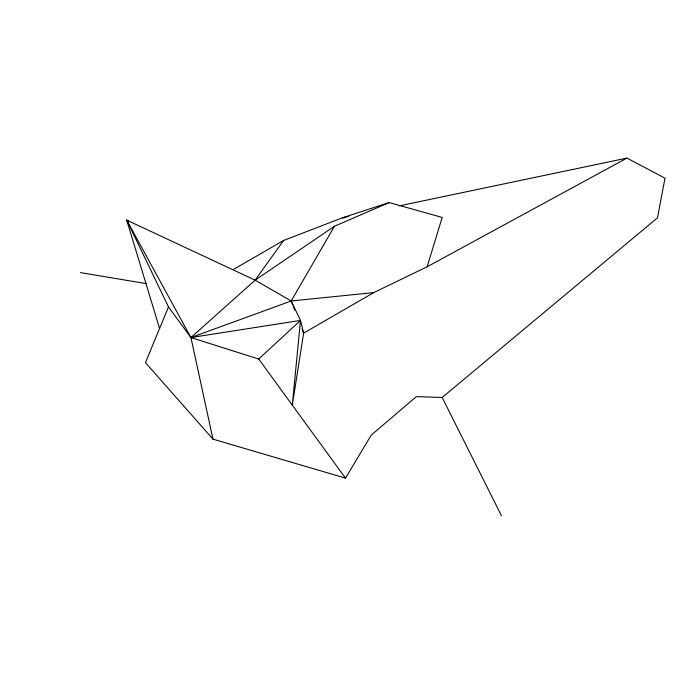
<?xml version="1.0" encoding="UTF-8"?>
<svg xmlns="http://www.w3.org/2000/svg" width="700" height="700" viewBox="0 0 700 700"><rect width="100%" height="100%" fill="white"/><g stroke="black" fill="none" stroke-linecap="round" stroke-linejoin="round"><path stroke-width="1.05" d="M128.511 221.366L126.718 220.115L168.49 306.941L190.934 337.558L300.484 320.434L292.303 405.134L303.625 333.113L300.484 320.434L291.183 300.974L255.124 280.158L126.718 220.115L159.574 328.501M302.067 329.096L303.625 333.113L373.809 292.591L427.14 266.779L442.181 217.446L389.183 202.571L342.344 217.814L283.579 240.494L233.047 269.675M168.49 306.941L145.451 362.644L212.984 439.145L345.494 478.135L371.306 435.033L416.395 396.611L442.164 397.486L657.51 217.796L665 178.176L626.946 158.095L399.053 205.914M389.183 202.571L334.451 226.249L291.183 300.974L190.934 337.558L126.718 220.115M212.984 439.145L190.934 337.558L255.124 280.158L283.579 240.494M190.934 337.558L258.72 359.039L300.484 320.434M255.124 280.158L334.451 226.249M427.14 266.779L626.946 158.095M348.757 216.466L342.344 217.814L344.514 217.805M373.809 292.591L291.183 300.974L292.74 304.999M80.483 272.615L146.186 283.605M258.72 359.039L345.494 478.135M442.164 397.486L501.427 515.646M293.519 307.002L294.683 310.012"/></g></svg>
